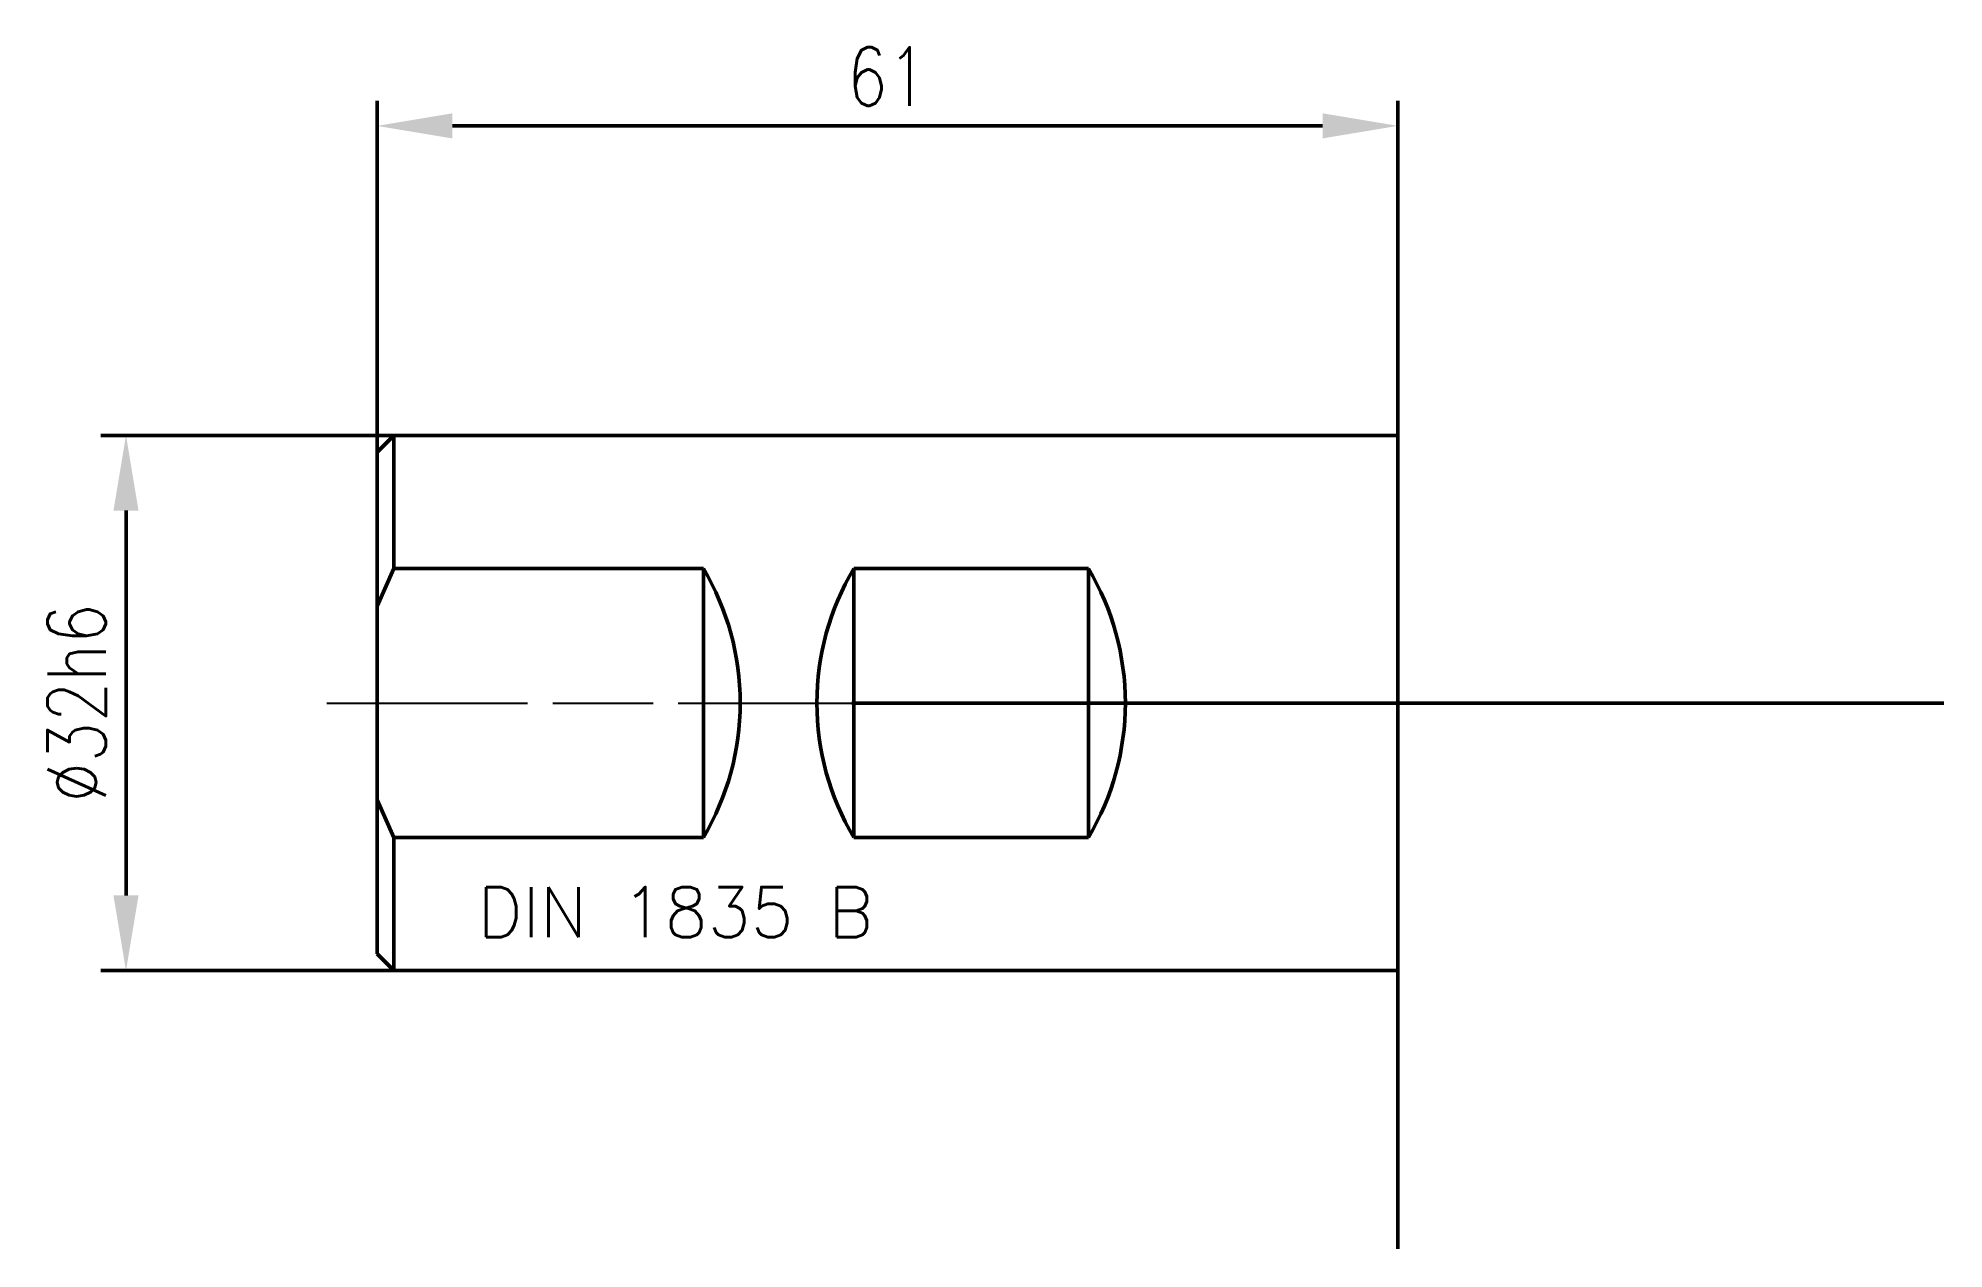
# Model space of a CAD drawing. Header units: millimetres. Extents: x 324 to 438, y 186 to 258.
import ezdxf

# ---------------------------------------------------------------- set-up
doc = ezdxf.new("R2010")
doc.units = ezdxf.units.MM
doc.header["$LTSCALE"] = 2
doc.linetypes.add('LONGDASH_DASH', pattern=[10.5, 6, -0.75, 3, -0.75])
for name, color, linetype, lineweight in [('1', 4, 'Continuous', 50), ('SK1', 4, 'Continuous', 50), ('SK2', 7, 'Continuous', 25), ('SK4', 2, 'LONGDASH_DASH', 25), ('SK6', 5, 'Continuous', 35)]:
    doc.layers.add(name, color=color, linetype=linetype, lineweight=lineweight)
doc.styles.add('SIMPLEX', font='simplex.shx', dxfattribs={"width": 0.8})
doc.dimstyles.new('WALTER_1', dxfattribs={"dimtxt": 3.5, "dimasz": 4.5, "dimexe": 1.5, "dimexo": 0, "dimgap": 1.2, "dimtad": 1, "dimdec": 3, "dimdsep": 46, "dimtxsty": 'SIMPLEX', "dimcen": 2.5, "dimazin": 2, "dimtfac": 1, "dimtdec": 3, "dimtmove": 0, "dimatfit": 0, "dimfxl": 1.25, "dimtolj": 1, "dimarcsym": 0})

# ---------------------------------------------------------------- blocks, each defined once
blk = doc.blocks.new('*D1')
at = {"layer": 'Defpoints', "color": 0, "transparency": 16777216}
for p in [(-76, 16), (-60, 16), (-60, -16)]:
    blk.add_point(p, dxfattribs=at)
at = {"layer": 'SK2', "color": 0, "lineweight": -2, "transparency": 16777216}
for p, q in [((-60, 16), (-77.5, 16)), ((-76, -11.5), (-76, 11.5)), ((-60, -16), (-77.5, -16))]:
    blk.add_line(p, q, dxfattribs=at)
at = {"layer": 'SK2', "color": 0, "transparency": 16777216}
for points in [[(-76.75, 11.5), (-75.25, 11.5), (-76, 16)], [(-76.75, -11.5), (-75.25, -11.5), (-76, -16)]]:
    blk.add_solid(points, dxfattribs=at)
at = {"layer": 'SK2', "color": 0, "transparency": 16777216, "insert": (-78.95, 0), "char_height": 3.5, "attachment_point": 5, "rotation": 90, "style": 'SIMPLEX'}
blk.add_mtext('\\A1;%%C32h6', dxfattribs=at)
blk = doc.blocks.new('*D2')
at = {"layer": 'Defpoints', "color": 0, "transparency": 16777216}
for p in [(0, 34.5), (0, 16), (-61, 13.84)]:
    blk.add_point(p, dxfattribs=at)
at = {"layer": 'SK2', "color": 0, "lineweight": -2, "transparency": 16777216}
for p, q in [((-61, 13.84), (-61, 36)), ((0, 16), (0, 36)), ((-56.5, 34.5), (-4.5, 34.5))]:
    blk.add_line(p, q, dxfattribs=at)
at = {"layer": 'SK2', "color": 0, "transparency": 16777216}
for points in [[(-56.5, 35.25), (-56.5, 33.75), (-61, 34.5)], [(-4.5, 35.25), (-4.5, 33.75), (0, 34.5)]]:
    blk.add_solid(points, dxfattribs=at)
at = {"layer": 'SK2', "color": 0, "transparency": 16777216, "insert": (-30.5, 37.45), "char_height": 3.5, "attachment_point": 5, "style": 'SIMPLEX'}
blk.add_mtext('\\A1;61', dxfattribs=at)
blk = doc.blocks.new('CENTER')
at = {"layer": '1', "color": 1}
for p, q in [((0, 32.63), (0, -32.63)), ((32.63, 0), (-32.63, 0))]:
    blk.add_line(p, q, dxfattribs=at)
blk = doc.blocks.new('1835b-32')
at = {"layer": 'SK1'}
for p, q in [((-61, 15), (-60, 16)), ((-60, 16), (0, 16)), ((-60, 16), (-60, 8.037)), ((-61, 15), (-61, -15)), ((-60, 8.037), (-61, 5.7959)), ((-41.5, 8.037), (-60, 8.037)), ((-41.5, 8.037), (-41.5, -8.037)), ((-32.5125, 8.037), (-18.4875, 8.037)), ((-32.5125, -8.037), (-32.5125, 8.037)), ((-18.4875, 8.037), (-18.4875, -8.037)), ((-60, -8.037), (-61, -5.7959)), ((-41.5, -8.037), (-60, -8.037)), ((-60, -8.037), (-60, -16)), ((-18.4875, -8.037), (-32.5125, -8.037)), ((-60, -16), (-61, -15)), ((-60, -16), (0, -16))]:
    blk.add_line(p, q, dxfattribs=at)
for centre, start, end in [((-55.103, -0.0124), 0.04496, 30.61427), ((-18.9095, -0.0124), 149.38573, 179.95504), ((-32.0905, -0.0124), 0.04496, 30.61427), ((-55.103, 0.0124), 329.38573, 359.95504), ((-32.0905, 0.0124), 329.38573, 359.95504), ((-18.9095, 0.0124), 180.04496, 210.61427)]:
    blk.add_arc(centre, 15.8061, start, end, dxfattribs=at)
at = {"layer": 'SK4'}
blk.add_line((-64, 0), (0, 0), dxfattribs=at)
at = {"layer": 'SK6', "style": 'SIMPLEX'}
blk.add_text('DIN 1835 B', height=3, dxfattribs=at).set_placement((-55, -14))
at = {"layer": 'SK2'}
dim = blk.add_linear_dim(base=(0, 34.5021), p1=(-61, 13.835), p2=(0, 16), text='61', dimstyle='WALTER_1', dxfattribs=at)
dim.commit()
dim.dimension.update_dxf_attribs({"geometry": '*D2', "text_midpoint": (-30.5, 34.5021), "dimtype": 128})
dim = blk.add_linear_dim(base=(-76, 16), p1=(-60, -16), p2=(-60, 16), angle=90, text='%%C32h6', dimstyle='WALTER_1', dxfattribs=at)
dim.commit()
dim.dimension.update_dxf_attribs({"geometry": '*D1', "text_midpoint": (-78.95, 0)})

msp = doc.modelspace()

# ---------------------------------------------------------------- block references
at = {"layer": '1'}
for name in ['1835b-32', 'CENTER']:
    msp.add_blockref(name, (405.23, 218.35), dxfattribs=at)

doc.saveas('drawing.dxf')
